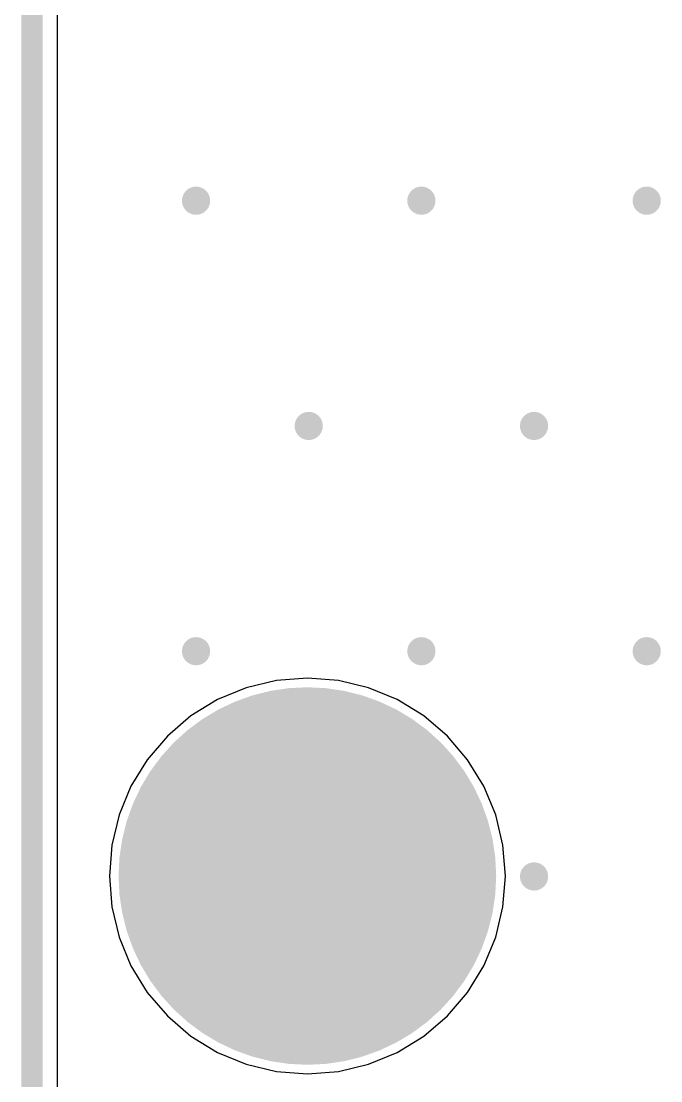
# Model space of a CAD drawing. Header units: millimetres. Extents: x 56 to 179, y 42 to 122.
# Drawn here: x 56.9 to 68.25, y 60.37 to 79.19 of the extents above; entities that cross this region are included whole.
import ezdxf

# ---------------------------------------------------------------- set-up
doc = ezdxf.new("R2010")
doc.units = ezdxf.units.MM
for name, color, linetype in [('BottomLayer', 5, 'Continuous'), ('BottomSolder', 6, 'Continuous'), ('KeepOutLayer', 6, 'Continuous'), ('Mechanical29', 56, 'Continuous'), ('MultiLayer', 9, 'Continuous'), ('PadHoleLayer', 156, 'Continuous'), ('TopLayer', 1, 'Continuous'), ('TopSolder', 216, 'Continuous'), ('ViaHoleLayer', 16, 'Continuous')]:
    doc.layers.add(name, color=color, linetype=linetype)

# ---------------------------------------------------------------- blocks, each defined once
blk = doc.blocks.new('F____M3_32')
at = {"layer": 'BottomLayer', "const_width": 3.25}
blk.add_lwpolyline([(-1.625, 0, 1), (1.625, 0, 1)], format="xyb", close=True, dxfattribs=at)
at = {"layer": 'BottomSolder', "const_width": 3.352}
blk.add_lwpolyline([(-1.676, 0, 1), (1.676, 0, 1)], format="xyb", close=True, dxfattribs=at)
at = {"layer": 'MultiLayer', "const_width": 3.25}
blk.add_lwpolyline([(-1.625, 0, 1), (1.625, 0, 1)], format="xyb", close=True, dxfattribs=at)
at = {"layer": 'PadHoleLayer', "const_width": 1.5}
blk.add_lwpolyline([(-0.75, 0, 1), (0.75, 0, 1)], format="xyb", close=True, dxfattribs=at)
at = {"layer": 'TopLayer', "const_width": 3.25}
blk.add_lwpolyline([(-1.625, 0, 1), (1.625, 0, 1)], format="xyb", close=True, dxfattribs=at)
at = {"layer": 'TopSolder', "const_width": 3.352}
blk.add_lwpolyline([(-1.676, 0, 1), (1.676, 0, 1)], format="xyb", close=True, dxfattribs=at)

msp = doc.modelspace()

# ---------------------------------------------------------------- linework, layer by layer
at = {"layer": 'BottomLayer'}
for p, q in [((57.538, 42.425), (57.538, 101.679)), ((61.426, 67.48), (60.89, 67.351)), ((61.976, 67.523), (61.426, 67.48)), ((62.526, 67.48), (61.976, 67.523)), ((63.062, 67.351), (62.526, 67.48)), ((60.89, 67.351), (60.38, 67.14)), ((63.572, 67.14), (63.062, 67.351)), ((60.38, 67.14), (59.91, 66.852)), ((64.042, 66.852), (63.572, 67.14)), ((59.91, 66.852), (59.491, 66.493)), ((64.461, 66.493), (64.042, 66.852)), ((59.491, 66.493), (59.132, 66.074)), ((64.82, 66.074), (64.461, 66.493)), ((59.132, 66.074), (58.844, 65.604)), ((65.108, 65.604), (64.82, 66.074)), ((58.844, 65.604), (58.633, 65.094)), ((65.319, 65.094), (65.108, 65.604)), ((58.633, 65.094), (58.504, 64.558)), ((65.448, 64.558), (65.319, 65.094)), ((58.504, 64.558), (58.461, 64.008)), ((65.491, 64.008), (65.448, 64.558)), ((58.461, 64.008), (58.504, 63.458)), ((65.448, 63.458), (65.491, 64.008)), ((58.504, 63.458), (58.633, 62.922)), ((65.319, 62.922), (65.448, 63.458)), ((58.633, 62.922), (58.844, 62.412)), ((65.108, 62.412), (65.319, 62.922)), ((58.844, 62.412), (59.132, 61.942)), ((64.82, 61.942), (65.108, 62.412)), ((59.132, 61.942), (59.491, 61.523)), ((64.461, 61.523), (64.82, 61.942)), ((59.491, 61.523), (59.91, 61.164)), ((64.042, 61.164), (64.461, 61.523)), ((59.91, 61.164), (60.38, 60.876)), ((63.572, 60.876), (64.042, 61.164)), ((60.38, 60.876), (60.89, 60.665)), ((63.062, 60.665), (63.572, 60.876)), ((60.89, 60.665), (61.426, 60.536)), ((62.526, 60.536), (63.062, 60.665)), ((61.426, 60.536), (61.976, 60.493)), ((61.976, 60.493), (62.526, 60.536))]:
    msp.add_line(p, q, dxfattribs=at)
at = {"layer": 'BottomLayer', "const_width": 0.25}
for points in [[(59.875, 76, 1), (60.125, 76, 1)], [(63.875, 76, 1), (64.125, 76, 1)], [(67.875, 76, 1), (68.125, 76, 1)], [(61.875, 72, 1), (62.125, 72, 1)], [(65.875, 72, 1), (66.125, 72, 1)], [(59.875, 68, 1), (60.125, 68, 1)], [(63.875, 68, 1), (64.125, 68, 1)], [(67.875, 68, 1), (68.125, 68, 1)], [(65.875, 64, 1), (66.125, 64, 1)]]:
    msp.add_lwpolyline(points, format="xyb", close=True, dxfattribs=at)
at = {"layer": 'KeepOutLayer', "const_width": 0.254}
msp.add_lwpolyline([(57.15, 42.164), (57.15, 121.92)], dxfattribs=at)
at = {"layer": 'Mechanical29', "const_width": 0.254}
msp.add_lwpolyline([(57.023, 42.037), (57.023, 114.3)], dxfattribs=at)
at = {"layer": 'MultiLayer', "const_width": 0.25}
for points in [[(59.875, 76, 1), (60.125, 76, 1)], [(63.875, 76, 1), (64.125, 76, 1)], [(67.875, 76, 1), (68.125, 76, 1)], [(61.875, 72, 1), (62.125, 72, 1)], [(65.875, 72, 1), (66.125, 72, 1)], [(59.875, 68, 1), (60.125, 68, 1)], [(63.875, 68, 1), (64.125, 68, 1)], [(67.875, 68, 1), (68.125, 68, 1)], [(65.875, 64, 1), (66.125, 64, 1)]]:
    msp.add_lwpolyline(points, format="xyb", close=True, dxfattribs=at)
at = {"layer": 'TopLayer'}
for p, q in [((57.538, 42.425), (57.538, 101.679)), ((61.426, 67.48), (60.89, 67.351)), ((61.976, 67.523), (61.426, 67.48)), ((62.526, 67.48), (61.976, 67.523)), ((63.062, 67.351), (62.526, 67.48)), ((60.89, 67.351), (60.38, 67.14)), ((63.572, 67.14), (63.062, 67.351)), ((60.38, 67.14), (59.91, 66.852)), ((64.042, 66.852), (63.572, 67.14)), ((59.91, 66.852), (59.491, 66.493)), ((64.461, 66.493), (64.042, 66.852)), ((59.491, 66.493), (59.132, 66.074)), ((64.82, 66.074), (64.461, 66.493)), ((59.132, 66.074), (58.844, 65.604)), ((65.108, 65.604), (64.82, 66.074)), ((58.844, 65.604), (58.633, 65.094)), ((65.319, 65.094), (65.108, 65.604)), ((58.633, 65.094), (58.504, 64.558)), ((65.448, 64.558), (65.319, 65.094)), ((58.504, 64.558), (58.461, 64.008)), ((65.491, 64.008), (65.448, 64.558)), ((58.461, 64.008), (58.504, 63.458)), ((65.448, 63.458), (65.491, 64.008)), ((58.504, 63.458), (58.633, 62.922)), ((65.319, 62.922), (65.448, 63.458)), ((58.633, 62.922), (58.844, 62.412)), ((65.108, 62.412), (65.319, 62.922)), ((58.844, 62.412), (59.132, 61.942)), ((64.82, 61.942), (65.108, 62.412)), ((59.132, 61.942), (59.491, 61.523)), ((64.461, 61.523), (64.82, 61.942)), ((59.491, 61.523), (59.91, 61.164)), ((64.042, 61.164), (64.461, 61.523)), ((59.91, 61.164), (60.38, 60.876)), ((63.572, 60.876), (64.042, 61.164)), ((60.38, 60.876), (60.89, 60.665)), ((63.062, 60.665), (63.572, 60.876)), ((60.89, 60.665), (61.426, 60.536)), ((62.526, 60.536), (63.062, 60.665)), ((61.426, 60.536), (61.976, 60.493)), ((61.976, 60.493), (62.526, 60.536))]:
    msp.add_line(p, q, dxfattribs=at)
at = {"layer": 'TopLayer', "const_width": 0.25}
for points in [[(59.875, 76, 1), (60.125, 76, 1)], [(63.875, 76, 1), (64.125, 76, 1)], [(67.875, 76, 1), (68.125, 76, 1)], [(61.875, 72, 1), (62.125, 72, 1)], [(65.875, 72, 1), (66.125, 72, 1)], [(59.875, 68, 1), (60.125, 68, 1)], [(63.875, 68, 1), (64.125, 68, 1)], [(67.875, 68, 1), (68.125, 68, 1)], [(65.875, 64, 1), (66.125, 64, 1)]]:
    msp.add_lwpolyline(points, format="xyb", close=True, dxfattribs=at)
at = {"layer": 'ViaHoleLayer', "const_width": 0.15}
for points in [[(59.925, 76, 1), (60.075, 76, 1)], [(63.925, 76, 1), (64.075, 76, 1)], [(67.925, 76, 1), (68.075, 76, 1)], [(61.925, 72, 1), (62.075, 72, 1)], [(65.925, 72, 1), (66.075, 72, 1)], [(59.925, 68, 1), (60.075, 68, 1)], [(63.925, 68, 1), (64.075, 68, 1)], [(67.925, 68, 1), (68.075, 68, 1)], [(65.925, 64, 1), (66.075, 64, 1)]]:
    msp.add_lwpolyline(points, format="xyb", close=True, dxfattribs=at)

# ---------------------------------------------------------------- block references
msp.add_blockref('F____M3_32', (61.976, 64.008))

doc.saveas('drawing.dxf')
